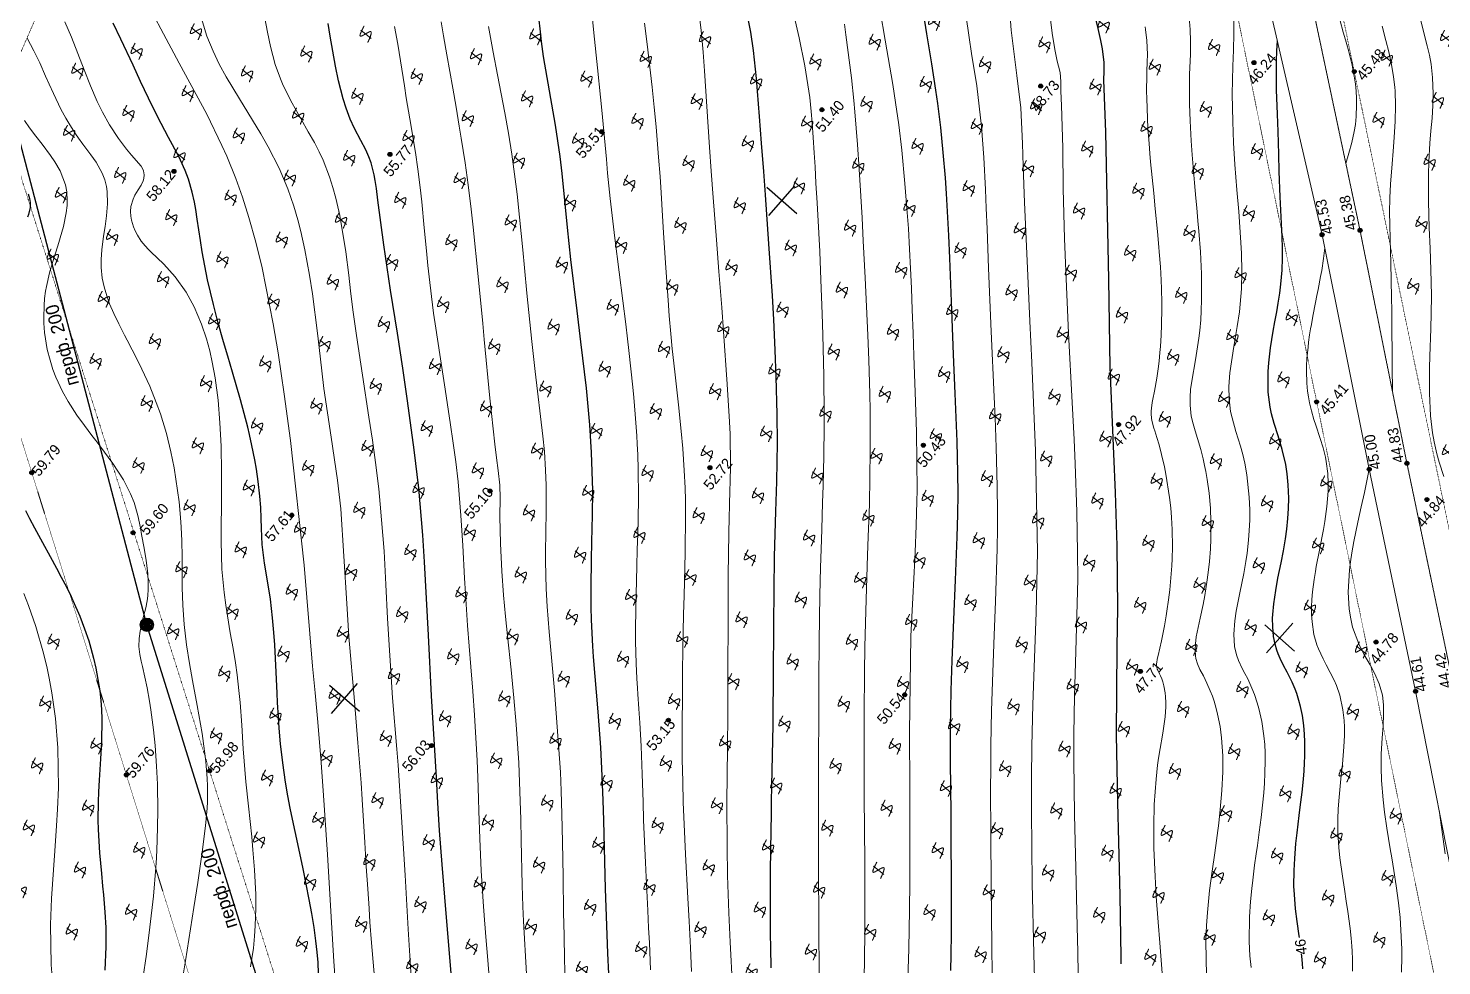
# Model space of a CAD drawing. Header units: millimetres. Extents: x -2893842 to -949497, y -1203244 to 262218.
# Drawn here: x -2253467 to -2146808, y -400542 to -329815 of the extents above; entities that cross this region are included whole.
import ezdxf

# ---------------------------------------------------------------- set-up
doc = ezdxf.new("R2010")
doc.units = ezdxf.units.MM
doc.linetypes.add('g5_05x2', pattern=[3.5, 2.5, -1])
doc.linetypes.add('g5_366', pattern=[0.85, 0.1, -0.75])
doc.layers.get('0').update_dxf_attribs({"lineweight": 5})
for name, color, linetype in [('!!!_ Размеры', 7, 'Continuous'), ('02_сетка', 253, 'Continuous'), ('10_Границы покрытий и угодий', 253, 'Continuous'), ('13_Растительность', 253, 'Continuous'), ('19_Горизонтали', 253, 'Continuous'), ('30_Канализация', 253, 'Continuous'), ('44_Крышки колодцев', 253, 'Continuous'), ('61_Отметки высоты поверхности', 253, 'Continuous')]:
    doc.layers.add(name, color=color, linetype=linetype)
doc.styles.add('LIKE17', font='d431.shx')
doc.styles.add('LIKE32', font='peteri.shx')
doc.styles.add('LIKE36', font='pragmai.shx')
doc.styles.add('Line_GUGK', font='')
doc.styles.get('Line_GUGK').set_extended_font_data('Bm431', italic=True)
doc.linetypes.add('g5_122_d', pattern='A,1,-1,1.5,-0.4,["Др",Line_GUGK,S=1,R=0,X=0,Y=-0.5],-2.4,1.5,-1,4,-1,4,-1,3', length=21.8)

# ---------------------------------------------------------------- blocks, each defined once
blk = doc.blocks.new('BL_333')
at = {"color": 0}
for p, q in [((0, -3), (0, 3)), ((-3, 0), (3, 0))]:
    blk.add_line(p, q, dxfattribs=at)
blk = doc.blocks.new('g5_330')
blk.add_hatch(color=0).paths.add_polyline_path([(-0.15, 0, 1), (0.15, 0, 1)])
at = {"color": 0}
blk.add_circle((0, 0), 0.15, dxfattribs=at)
blk = doc.blocks.new('g5_117')
h = blk.add_hatch(color=255)
h.paths.add_polyline_path([(-0.3, 0.35), (0.35, -0.3, 0.177899), (0.46, 0, 0.639215)])
h.paths.add_polyline_path([(-0.35, 0.3, 0.177899), (-0.46, 0, 0.639215), (0.3, -0.35)])
at = {"color": 0}
blk.add_lwpolyline([(0.35, -0.35), (-0.35, 0.35)], dxfattribs=at)
blk.add_circle((0, 0), 0.5, dxfattribs=at)
blk = doc.blocks.new('g5_411')
at = {"color": 0, "linetype": 'Continuous', "lineweight": 15}
for points in [[(0.38, 1), (0.37, 1), (0.36, 1), (0.35, 0.99), (0.34, 0.99), (0.33, 0.99), (0.32, 0.99), (0.31, 0.99), (0.3, 0.98), (0.29, 0.98), (0.28, 0.98), (0.27, 0.98), (0.26, 0.97), (0.25, 0.97), (0.24, 0.97), (0.23, 0.97), (0.22, 0.97), (0.21, 0.96), (0.2, 0.96), (0.19, 0.96), (0.18, 0.96), (0.17, 0.95), (0.16, 0.95), (0.15, 0.95), (0.14, 0.95), (0.13, 0.95), (0.12, 0.94), (0.11, 0.94), (0.1, 0.94), (0.09, 0.94), (0.08, 0.93), (0.07, 0.93), (0.06, 0.93), (0.05, 0.93), (0.04, 0.93), (0.03, 0.92), (0.02, 0.92), (0.01, 0.92), (0, 0.92), (-0.01, 0.91), (-0.01, 0.91), (-0.02, 0.91), (-0.03, 0.91), (-0.04, 0.9), (-0.05, 0.9), (-0.06, 0.9), (-0.07, 0.9), (-0.08, 0.89), (-0.09, 0.89), (-0.1, 0.89), (-0.11, 0.88), (-0.12, 0.88), (-0.13, 0.88), (-0.14, 0.88), (-0.15, 0.87), (-0.16, 0.87), (-0.17, 0.87), (-0.18, 0.86), (-0.19, 0.86), (-0.2, 0.86), (-0.21, 0.86), (-0.22, 0.85), (-0.23, 0.85), (-0.24, 0.85), (-0.24, 0.84), (-0.25, 0.84), (-0.26, 0.83), (-0.27, 0.83), (-0.28, 0.83), (-0.29, 0.82), (-0.3, 0.82), (-0.31, 0.81), (-0.32, 0.81), (-0.33, 0.8), (-0.34, 0.8), (-0.34, 0.79), (-0.35, 0.79), (-0.36, 0.78), (-0.37, 0.78), (-0.37, 0.77), (-0.38, 0.76), (-0.38, 0.75), (-0.38, 0.74), (-0.38, 0.73), (-0.38, 0.72), (-0.38, 0.71), (-0.37, 0.71), (-0.36, 0.7), (-0.35, 0.69), (-0.35, 0.69), (-0.34, 0.68), (-0.33, 0.68), (-0.32, 0.67), (-0.31, 0.67), (-0.3, 0.66), (-0.29, 0.66), (-0.28, 0.65), (-0.28, 0.65), (-0.27, 0.64), (-0.26, 0.64), (-0.25, 0.63), (-0.24, 0.63), (-0.23, 0.63), (-0.22, 0.62), (-0.21, 0.62), (-0.2, 0.62), (-0.19, 0.61), (-0.18, 0.61), (-0.17, 0.6), (-0.17, 0.6), (-0.16, 0.6), (-0.15, 0.59), (-0.14, 0.59), (-0.13, 0.59), (-0.12, 0.58), (-0.11, 0.58), (-0.1, 0.58), (-0.09, 0.57), (-0.08, 0.57), (-0.07, 0.57), (-0.06, 0.56), (-0.05, 0.56), (-0.04, 0.56), (-0.03, 0.55), (-0.02, 0.55), (-0.01, 0.55), (-0.01, 0.54), (0, 0.54), (0.01, 0.54), (0.02, 0.53), (0.03, 0.53), (0.04, 0.53), (0.05, 0.52), (0.06, 0.52), (0.07, 0.52), (0.08, 0.51), (0.09, 0.51), (0.1, 0.51), (0.11, 0.5), (0.12, 0.5), (0.13, 0.5), (0.14, 0.49), (0.14, 0.49), (0.15, 0.48), (0.16, 0.48), (0.17, 0.48), (0.18, 0.47), (0.19, 0.47), (0.2, 0.47), (0.21, 0.46), (0.22, 0.46), (0.23, 0.45), (0.24, 0.45), (0.25, 0.45), (0.26, 0.44), (0.26, 0.44), (0.27, 0.43), (0.28, 0.43), (0.29, 0.42), (0.3, 0.42), (0.31, 0.42), (0.32, 0.41), (0.33, 0.4), (0.33, 0.4), (0.34, 0.39), (0.35, 0.39), (0.36, 0.38), (0.37, 0.38), (0.37, 0.37), (0.38, 0.36), (0.39, 0.35), (0.39, 0.34), (0.39, 0.33), (0.39, 0.32), (0.39, 0.31), (0.39, 0.3), (0.38, 0.3), (0.38, 0.29), (0.37, 0.28), (0.36, 0.27), (0.36, 0.27), (0.35, 0.26), (0.34, 0.25), (0.33, 0.25), (0.32, 0.24), (0.31, 0.24), (0.31, 0.23), (0.3, 0.23), (0.29, 0.22), (0.28, 0.22), (0.27, 0.21), (0.26, 0.21), (0.25, 0.2), (0.24, 0.2), (0.23, 0.2), (0.23, 0.19), (0.22, 0.19), (0.21, 0.18), (0.2, 0.18), (0.19, 0.18), (0.18, 0.17), (0.17, 0.17), (0.16, 0.17), (0.15, 0.16), (0.14, 0.16), (0.13, 0.15), (0.12, 0.15), (0.11, 0.15), (0.1, 0.14), (0.1, 0.14), (0.09, 0.14), (0.08, 0.13), (0.07, 0.13), (0.06, 0.13), (0.05, 0.13), (0.04, 0.12), (0.03, 0.12), (0.02, 0.12), (0.01, 0.11), (0, 0.11), (-0.01, 0.11), (-0.02, 0.1), (-0.03, 0.1), (-0.04, 0.1), (-0.05, 0.09), (-0.06, 0.09), (-0.07, 0.09), (-0.08, 0.09), (-0.09, 0.08), (-0.1, 0.08), (-0.1, 0.08), (-0.11, 0.07), (-0.12, 0.07), (-0.13, 0.07), (-0.14, 0.07), (-0.15, 0.06), (-0.16, 0.06), (-0.17, 0.06), (-0.18, 0.05), (-0.19, 0.05), (-0.2, 0.05), (-0.21, 0.05), (-0.22, 0.04), (-0.23, 0.04), (-0.24, 0.04), (-0.25, 0.04), (-0.26, 0.03), (-0.27, 0.03), (-0.28, 0.03), (-0.29, 0.02), (-0.3, 0.02), (-0.31, 0.02), (-0.32, 0.02), (-0.33, 0.01), (-0.34, 0.01), (-0.35, 0.01), (-0.35, 0.01), (-0.36, 0), (-0.37, 0), (-0.38, 0)], [(0, 1), (0, 0)]]:
    blk.add_lwpolyline(points, dxfattribs=at)
blk = doc.blocks.new('Топо_07.04.17')
at = {"layer": '02_сетка', "color": 7, "linetype": 'Continuous'}
for p, q in [((-293881, -199214), (-291660, -197198)), ((-291762, -199317), (-293778, -197095))]:
    blk.add_line(p, q, dxfattribs=at)
at = {"layer": '02_сетка', "color": 3, "linetype": 'Continuous'}
for p, q in [((-330905, -232818), (-328683, -230802)), ((-328786, -232921), (-330802, -230699)), ((-260277, -236238), (-258055, -234222)), ((-258158, -236340), (-260174, -234119))]:
    blk.add_line(p, q, dxfattribs=at)
at = {"layer": '10_Границы покрытий и угодий', "linetype": 'g5_366', "lineweight": 20}
blk.add_lwpolyline([(-174336, -145933), (-156083, -149688), (-154733, -291240), (-240042, -288547), (-252506, -152400), (-201799, -145066)], close=True, dxfattribs=at)
at = {"layer": '10_Границы покрытий и угодий', "linetype": 'Continuous', "lineweight": 20}
blk.add_lwpolyline([(-261041, -148167), (-260676, -148415), (-260255, -148724), (-259962, -148973), (-259642, -149312), (-259444, -149578), (-259164, -150060), (-258941, -150567), (-258791, -150987), (-258661, -151409), (-258443, -152210), (-255963, -170274), (-254610, -187271), (-252556, -205356), (-251016, -223339), (-249430, -240376), (-247979, -257793)], dxfattribs=at)
at = {"layer": '10_Границы покрытий и угодий', "linetype": 'g5_05x2', "lineweight": 20}
blk.add_lwpolyline([(-251763, -147237), (-252252, -147566), (-252618, -147837), (-252854, -148035), (-253121, -148299), (-253382, -148631), (-253543, -148918), (-253706, -149394), (-253776, -149742), (-253827, -150185), (-253862, -150882), (-253759, -152123), (-252609, -170178), (-251437, -186988), (-249670, -205351), (-248135, -223214), (-246513, -240591)], dxfattribs=at)
at = {"layer": '10_Границы покрытий и угодий', "color": 7, "linetype": 'g5_366', "lineweight": 20}
for points in [[(-330321, -287849), (-350719, -184339), (-335483, -157948), (-260135, -153513), (-248052, -288537)], [(-442714, -281028), (-434348, -193142), (-392952, -184627), (-355956, -188157), (-336633, -288430)]]:
    blk.add_lwpolyline(points, close=True, dxfattribs=at)
at = {"layer": '19_Горизонтали', "linetype": 'Continuous', "lineweight": 20}
for points in [[(-250163, -200226), (-249850, -199478), (-249537, -198707), (-249257, -197887), (-249119, -197379), (-248987, -196772), (-248856, -195914), (-248807, -195408), (-248778, -194881), (-248772, -194338), (-248820, -193317), (-248875, -192775), (-249030, -191659), (-249143, -190958), (-249243, -190344), (-249372, -189477)], [(-246283, -190224), (-246120, -191339), (-245997, -192211), (-245901, -193049), (-245842, -194105), (-245850, -194930), (-245861, -195186), (-245955, -196320), (-246110, -197469), (-246318, -198675), (-246515, -199695), (-246704, -200642), (-246988, -202139), (-247158, -203176), (-247300, -204256), (-247393, -205139), (-247496, -206290), (-247637, -208054), (-247877, -210686), (-247971, -211623), (-248151, -213340), (-248280, -214553), (-248420, -215869), (-248609, -217692)], [(-245485, -224522), (-245709, -223412), (-245814, -222748), (-245912, -221830), (-245950, -221152), (-245961, -220720), (-245954, -219867), (-245847, -218151), (-245762, -217339), (-245626, -216258), (-245502, -215380), (-245198, -213343), (-245033, -212162), (-244881, -210899), (-244775, -209821), (-244634, -208076), (-244578, -207312), (-244466, -205755), (-244302, -203780), (-244072, -201742), (-243935, -200806), (-243688, -199421), (-243502, -198486), (-243319, -197555), (-243152, -196611), (-243027, -195728), (-242926, -194504), (-242927, -193510), (-242979, -192820), (-243069, -192078), (-243255, -190776), (-243387, -189613)], [(-267503, -259794), (-267416, -258722), (-267259, -257244), (-267095, -256162), (-266916, -255199), (-266559, -253571), (-266204, -252122), (-265861, -250784), (-265307, -248582), (-265075, -247580), (-264785, -246170), (-264558, -244767), (-264428, -243573), (-264367, -242229), (-264384, -241357), (-264462, -240413), (-264522, -239969), (-264621, -239405), (-264705, -239017), (-264810, -238602), (-264996, -237985), (-265206, -237408), (-265403, -236910), (-265542, -236476), (-265610, -236058), (-265621, -235841), (-265600, -235394), (-265529, -234949), (-265403, -234439), (-265181, -233742), (-264947, -233071), (-264612, -232062), (-264412, -231408), (-264273, -230924), (-264092, -230244), (-263913, -229507), (-263780, -228901), (-263600, -227959), (-263485, -227233), (-263397, -226574), (-263329, -225935), (-263254, -224912), (-263223, -223765), (-263244, -222733), (-263280, -222113), (-263318, -221654), (-263372, -221144), (-263470, -220414), (-263616, -219575), (-263734, -218984), (-263836, -218425), (-263906, -217842), (-263906, -217842), (-263903, -217020), (-263831, -216403), (-263723, -215837), (-263576, -215237), (-263111, -213669), (-262669, -212068), (-262538, -211492), (-262379, -210701), (-262264, -210037), (-262139, -209185), (-262032, -208301), (-261934, -207259), (-261826, -205607), (-261764, -204043), (-261743, -203264), (-261722, -202267), (-261708, -201530), (-261686, -200381), (-261625, -198256), (-261577, -197195), (-261484, -195697), (-261379, -194446), (-261262, -193329), (-261122, -192228), (-260892, -190694), (-260763, -189727), (-260686, -188845), (-260667, -187951)], [(-264062, -188267), (-264052, -188477), (-264044, -189303), (-264120, -190352), (-264194, -190912), (-264299, -191626), (-264342, -191919), (-264489, -193100), (-264545, -193651), (-264703, -195887), (-264751, -197054), (-264774, -197806), (-264788, -198429), (-264823, -200808), (-264836, -201998), (-264862, -203723), (-264893, -204911), (-264904, -205252), (-264952, -206391), (-265009, -207386), (-265056, -208037), (-265152, -209108), (-265197, -209534), (-265352, -210756), (-265470, -211519), (-265619, -212353), (-265707, -212796), (-265852, -213458), (-265985, -214012), (-266165, -214693), (-266449, -215648), (-266640, -216245), (-266710, -216480), (-266769, -216701), (-266815, -216894), (-266863, -217154), (-266886, -217323), (-266904, -217659), (-266898, -217842), (-266806, -218440), (-266766, -218633), (-266663, -219155), (-266562, -219728), (-266453, -220463), (-266342, -221414), (-266293, -221980), (-266218, -223767), (-266223, -224554), (-266247, -225277), (-266302, -226180), (-266432, -227478), (-266555, -228374), (-266639, -228897), (-266862, -230085), (-266994, -230692), (-267166, -231415), (-267383, -232246), (-267484, -232609), (-267695, -233324), (-267777, -233589), (-268049, -234426), (-268429, -235504), (-268495, -235685), (-268535, -235802), (-268587, -235984), (-268615, -236122), (-268626, -236205), (-268629, -236265), (-268627, -236374), (-268606, -236511), (-268577, -236605), (-268468, -236887), (-268411, -237052), (-268347, -237276), (-268290, -237531), (-268244, -237819), (-268208, -238363), (-268212, -238664), (-268244, -239101), (-268284, -239417), (-268425, -240167), (-268687, -241184), (-268782, -241513), (-269067, -242489), (-269261, -243197), (-269396, -243731), (-269631, -244760), (-269980, -246640), (-270204, -248230), (-270313, -249199), (-270382, -249913), (-270538, -252057), (-270615, -253562), (-270688, -255492), (-270741, -257068), (-270845, -259685)]]:
    blk.add_lwpolyline(points, dxfattribs=at)
at = {"layer": '19_Горизонтали', "color": 252, "linetype": 'Continuous', "lineweight": 20}
for points in [[(-274030, -184941), (-274137, -187374), (-274082, -190813), (-274072, -193277), (-274250, -195978), (-274381, -197684), (-274583, -200415), (-274892, -204815), (-275200, -209344), (-275413, -212465), (-275887, -219118), (-276585, -226717), (-277197, -231250), (-277611, -233958), (-278234, -238126), (-278658, -241233), (-278962, -243655), (-279250, -246108), (-279811, -251495), (-280277, -256819), (-280277, -256819), (-280688, -261422)], [(-277136, -258720), (-276971, -257042), (-276798, -255158), (-276409, -250723), (-276047, -246744), (-275630, -242671), (-275402, -240683), (-275042, -237852), (-274561, -234518), (-273807, -229102), (-273584, -227105), (-273294, -224043), (-273013, -220434), (-272887, -218600), (-272709, -215798), (-272392, -210589), (-272084, -205910), (-271900, -203449), (-271572, -199704), (-271261, -196643), (-270981, -193454), (-270913, -192363), (-270834, -191658), (-270817, -190957), (-270872, -190492), (-270928, -190095), (-271012, -189328), (-271080, -188124), (-271081, -186935)], [(-296744, -258362), (-296413, -255232), (-296311, -254247), (-296095, -252202), (-295742, -248971), (-295502, -246823), (-295162, -243843), (-294907, -241633), (-294670, -239599), (-294471, -237894), (-294065, -234431), (-293724, -231582), (-293276, -228103), (-292986, -226034), (-292787, -224658), (-292572, -223193), (-292280, -221191), (-292099, -219925), (-291796, -217689), (-291528, -215521), (-291430, -214676), (-291116, -211707), (-290832, -208626), (-290700, -207024), (-290509, -204487), (-290364, -202352), (-290275, -200948), (-290141, -198667), (-290060, -197185), (-289995, -195964), (-289940, -194889), (-289883, -193738), (-289831, -192620), (-289803, -191768), (-289795, -190704), (-289898, -188300), (-290094, -186160), (-290362, -183806)], [(-286579, -185505), (-286550, -186332), (-286502, -189599), (-286516, -191309), (-286532, -192164), (-286610, -194640), (-286694, -196495), (-286805, -198542), (-286902, -200168), (-287010, -201915), (-287184, -204713), (-287394, -207935), (-287469, -209019), (-287608, -210899), (-287820, -213433), (-287937, -214686), (-288262, -217711), (-288788, -221711), (-289144, -224141), (-289352, -225526), (-289972, -229682), (-290348, -232392), (-290584, -234252), (-290958, -237400), (-291338, -240715), (-291655, -243574), (-292181, -248502), (-292446, -250974), (-292779, -253896), (-293219, -257352)], [(-290051, -258425), (-289611, -255381), (-289224, -252455), (-288968, -250388), (-288760, -248629), (-288463, -246023), (-288164, -243310), (-287715, -239171), (-286795, -231957), (-286410, -229573), (-286016, -227190), (-285774, -225704), (-285462, -223698), (-285202, -221888), (-285096, -221094), (-284641, -216671), (-284407, -213686), (-284186, -210956), (-284051, -209262), (-283914, -207494), (-283796, -205881), (-283695, -204384), (-283605, -202921), (-283522, -201381), (-283454, -199851), (-283392, -197964), (-283354, -195442), (-283364, -193515), (-283406, -191810), (-283461, -190436), (-283651, -187054), (-283783, -184816)], [(-283571, -258032), (-283348, -255820), (-282901, -251373), (-282489, -247413), (-282128, -244151), (-281932, -242489), (-281723, -240794), (-281386, -238234), (-280968, -235337), (-280543, -232595), (-280149, -230073), (-279579, -226151), (-279380, -224590), (-279243, -223389), (-279050, -221472), (-278801, -218548), (-278629, -216269), (-278518, -214718), (-278181, -209796), (-277848, -205020), (-277623, -202062), (-277503, -200509), (-277402, -199113), (-277257, -196700), (-277172, -194359), (-277183, -191263), (-277287, -188783), (-277340, -187568), (-277386, -185822)], [(-306100, -255238), (-305980, -253452), (-305856, -251430), (-305753, -249685), (-305554, -246390), (-305401, -244125), (-305276, -242475), (-305143, -240915), (-304982, -239247), (-304828, -237831), (-304688, -236621), (-304440, -234505), (-304210, -232585), (-304022, -231082), (-303839, -229698), (-303653, -228360), (-303461, -227013), (-303005, -223779), (-302658, -220951), (-302546, -219848), (-302465, -218917), (-302376, -217620), (-302376, -217620), (-302304, -215950), (-302274, -214625), (-302259, -212644), (-302257, -210141), (-302245, -208386), (-302225, -207255), (-302188, -205887), (-302146, -204705), (-302038, -202258), (-301904, -199619), (-301838, -198344), (-301750, -196590), (-301694, -195362), (-301636, -193897), (-301570, -191594), (-301548, -190115), (-301539, -188602), (-301546, -185328), (-301552, -183742)], [(-297388, -183078), (-297380, -184763), (-297412, -186397), (-297463, -187814), (-297591, -190521), (-297738, -193591), (-297814, -195401), (-297890, -197393), (-298004, -200583), (-298087, -202974), (-298184, -205714), (-298253, -207526), (-298426, -211488), (-298577, -214338), (-298638, -215276), (-298864, -217647), (-299026, -218817), (-299131, -219525), (-299564, -222619), (-299785, -224328), (-299962, -225755), (-300407, -229529), (-300769, -232677), (-301184, -236203), (-301184, -236203), (-301501, -238778), (-301998, -242825), (-302374, -246179), (-302583, -248345), (-302802, -251158), (-302940, -253350), (-303149, -256731)], [(-315687, -255407), (-315517, -253297), (-315345, -251406), (-315186, -249747), (-314916, -247026), (-314660, -244400), (-314473, -242334), (-314329, -240575), (-314229, -239177), (-313979, -233000), (-313927, -230222), (-313885, -228555), (-313809, -226647), (-313730, -225299), (-313549, -223230), (-313463, -222473), (-313290, -221124), (-313069, -219438), (-312858, -217522), (-312774, -216407), (-312709, -214985), (-312683, -213840), (-312709, -208910), (-312718, -206650), (-312706, -205165), (-312671, -202979), (-312633, -201066), (-312607, -199702), (-312573, -197210), (-312569, -195457), (-312625, -192414), (-312695, -190827), (-312791, -189273), (-313012, -186346), (-313143, -184632), (-313276, -182646)], [(-305423, -182997), (-305433, -184041), (-305461, -186675), (-305480, -188912), (-305486, -189901), (-305572, -193617), (-305598, -194677), (-305621, -196591), (-305622, -197868), (-305610, -199611), (-305575, -202193), (-305541, -204365), (-305517, -206140), (-305508, -207246), (-305504, -208149), (-305522, -210933), (-305538, -211717), (-305575, -212965), (-305649, -214615), (-305683, -215201), (-305740, -216045), (-305827, -217125), (-306046, -219228), (-306262, -220934), (-306405, -221976), (-306572, -223138), (-306750, -224364), (-306908, -225454), (-307191, -227497), (-307402, -229208), (-307489, -230013), (-307639, -231671), (-307713, -232807), (-307748, -233526), (-307766, -233991), (-307805, -235090), (-307847, -236146), (-307847, -236146), (-307948, -237906), (-308110, -240013), (-308287, -242091), (-308400, -243462), (-308631, -246674), (-308702, -247756), (-308861, -250288), (-308942, -251597), (-309014, -252725), (-309152, -254763)], [(-321296, -253598), (-321257, -252349), (-321221, -251191), (-321167, -249592), (-321116, -248230), (-321080, -247401), (-321005, -245898), (-320847, -243464), (-320686, -241407), (-320606, -240433), (-320478, -238861), (-320382, -237592), (-320182, -234164), (-320109, -232341), (-320047, -230513), (-319941, -227393), (-319831, -224965), (-319765, -223809), (-319618, -221351), (-319503, -219082), (-319439, -216545), (-319441, -215019), (-319470, -213424), (-319507, -212196), (-319616, -209475), (-319730, -206834), (-319804, -204822), (-319835, -203687), (-319857, -202412), (-319861, -200926), (-319854, -200069), (-319839, -198958), (-319808, -197205), (-319781, -195236), (-319776, -194144), (-319788, -192757), (-319824, -191474), (-319960, -188915), (-320050, -187305), (-320091, -186380), (-320166, -184489), (-320231, -183213), (-320330, -181852)], [(-316793, -181911), (-316737, -182967), (-316650, -184432), (-316490, -186965), (-316399, -188421), (-316318, -189873), (-316273, -190790), (-316201, -192684), (-316163, -194356), (-316143, -196201), (-316142, -197568), (-316178, -201315), (-316244, -204884), (-316268, -206093), (-316339, -210535), (-316349, -214013), (-316340, -215074), (-316326, -216015), (-316330, -217146), (-316423, -218115), (-316595, -219477), (-316786, -221505), (-316914, -223591), (-316983, -225417), (-317019, -227028), (-317039, -228498), (-317062, -231081), (-317090, -233208), (-317139, -235207), (-317279, -238121), (-317490, -241012), (-317604, -242352), (-317747, -243952), (-318049, -247307), (-318186, -248931), (-318270, -250023), (-318498, -254003)], [(-332893, -252817), (-332827, -251423), (-332655, -248074), (-332403, -243369), (-332171, -238514), (-332080, -236088), (-331996, -233088), (-331953, -231147), (-331911, -229117), (-331674, -221465), (-331639, -212008), (-331730, -208491), (-331836, -205325), (-331946, -203124), (-332304, -198812), (-332554, -196851), (-332866, -194938), (-333182, -193358), (-333527, -191903), (-334017, -190161), (-334289, -189300), (-335159, -186839), (-336777, -182773), (-337878, -180053), (-338534, -178356)], [(-329982, -255020), (-329845, -250347), (-329786, -248797), (-329741, -247751), (-329672, -246280), (-329588, -244597), (-329494, -242769), (-329331, -239521), (-329274, -238278), (-329161, -235257), (-329076, -232105), (-328936, -227205), (-328823, -224709), (-328460, -217554), (-328470, -215392), (-328579, -212114), (-328697, -208385), (-328716, -205944), (-328721, -204179), (-328762, -201195), (-328816, -199775), (-328947, -197847), (-329100, -196423), (-329226, -195524), (-329411, -194459), (-329710, -193108), (-330178, -191486), (-330814, -189797), (-331266, -188757), (-332580, -185970), (-333381, -184194), (-333789, -183181), (-334145, -182173), (-334485, -180986), (-334822, -179109)], [(-329993, -180141), (-329910, -181214), (-329808, -182299), (-329605, -183682), (-329335, -184818), (-329177, -185333), (-328659, -186740), (-328127, -187998), (-327687, -189013), (-327326, -189884), (-327048, -190612), (-326827, -191268), (-326476, -192577), (-326312, -193394), (-326179, -194241), (-326035, -195553), (-325901, -198331), (-325881, -200109), (-325875, -201302), (-325856, -202752), (-325807, -204693), (-325694, -207732), (-325566, -210918), (-325506, -212689), (-325465, -214393), (-325448, -216393), (-325457, -217535), (-325576, -221093), (-325717, -223620), (-325877, -226173), (-326042, -228978), (-326178, -232164), (-326295, -236064), (-326339, -237268), (-326499, -240794), (-326755, -245566), (-326979, -249642), (-327287, -255673)], [(-354107, -251108), (-354051, -249273), (-354051, -249273), (-353763, -246248), (-353463, -244300), (-353076, -242169), (-352809, -240772), (-352809, -240772), (-352459, -238915), (-352242, -237675), (-352242, -237675), (-351999, -236083), (-351999, -236083), (-351697, -233082), (-351632, -230859), (-351685, -228898), (-351763, -227778), (-351838, -226995), (-351980, -225845), (-352326, -223799), (-352695, -222158), (-352945, -221219)], [(-348883, -185755), (-348559, -186342), (-348154, -187023), (-347755, -187674), (-347208, -188610), (-346945, -189112), (-346630, -189830), (-346340, -190941), (-346305, -191473), (-346345, -192115), (-346403, -192484), (-346528, -193029), (-346858, -194039), (-347185, -194850), (-347336, -195200), (-347647, -195902), (-347839, -196338), (-348281, -197389), (-348638, -198393), (-348738, -198731), (-348876, -199273), (-348980, -199785), (-349108, -200696), (-349144, -201125), (-349168, -201816), (-349107, -203118), (-348994, -203949), (-348853, -204659), (-348702, -205255), (-348329, -206392), (-347996, -207192), (-347442, -208305), (-346973, -209140), (-346494, -209951), (-346246, -210363), (-345983, -210800), (-345163, -212224), (-344512, -213547), (-344280, -214118), (-344098, -214639), (-343907, -215331), (-343735, -216322), (-343646, -217277), (-343607, -217780), (-343526, -218842), (-343477, -219769), (-343474, -220754), (-343513, -221388), (-343582, -221952), (-343676, -222445), (-343766, -222804), (-343766, -222804), (-343926, -223311), (-344193, -224030), (-344342, -224425), (-344546, -225021), (-344689, -225563), (-344775, -226150), (-344775, -226150), (-344777, -226767), (-344725, -227291), (-344670, -227703), (-344502, -229342), (-344441, -230354), (-344415, -231001), (-344389, -232537), (-344401, -233730), (-344459, -235292), (-344546, -236629), (-344739, -238657), (-345037, -240885), (-345245, -242153), (-345376, -242879), (-345805, -245001), (-346330, -247297), (-346823, -249292), (-347292, -251113)], [(-344197, -251018), (-343947, -250112), (-343513, -248552), (-342858, -246193), (-342357, -244359), (-342083, -243335), (-341765, -242115), (-341289, -240170), (-341028, -238867), (-340949, -238379), (-340884, -237904), (-340839, -237504), (-340811, -237181), (-340778, -236641), (-340736, -235359), (-340733, -234561), (-340768, -233234), (-340897, -231070), (-341036, -229164), (-341118, -227876), (-341179, -226442), (-341187, -224906), (-341119, -223435), (-341009, -222113), (-340913, -221164), (-340772, -219813), (-340657, -218613), (-340580, -217584), (-340542, -216848), (-340514, -215656), (-340596, -213070), (-340708, -211832), (-340895, -210435), (-341180, -208899), (-341385, -208013), (-341736, -206740), (-342181, -205386), (-342455, -204634), (-343045, -203096), (-343198, -202702), (-343534, -201814), (-343823, -200980), (-344050, -200214), (-344195, -199610), (-344319, -198897), (-344379, -198242), (-344374, -197439), (-344305, -196820), (-344176, -196122), (-343924, -195103), (-343733, -194399), (-343532, -193612), (-343353, -192724), (-343270, -191781), (-343281, -191402), (-343346, -190900), (-343489, -190359), (-343856, -189489), (-344179, -188887), (-344688, -188021), (-344966, -187545), (-345162, -187191), (-345518, -186480), (-345760, -185931), (-346044, -185215), (-346472, -183983), (-346706, -183252), (-346907, -182610), (-347239, -181575), (-347574, -180618), (-347978, -179616)], [(-339112, -251120), (-338751, -249751), (-338556, -248854), (-338417, -248095), (-338228, -246782), (-338119, -245744), (-337994, -243879), (-337944, -242381), (-337927, -241401), (-337910, -239069), (-337891, -237224), (-337810, -234719), (-337724, -232940), (-337656, -231212), (-337638, -230318), (-337641, -229120), (-337669, -228210), (-337724, -227102), (-337796, -225910), (-337906, -223794), (-337926, -222849), (-337882, -221083), (-337701, -218992), (-337538, -217581), (-337415, -216567), (-337181, -214600), (-337091, -213785), (-336905, -211845), (-336786, -210097), (-336733, -208366), (-336762, -206683), (-336844, -205476), (-336943, -204589), (-337085, -203674), (-337332, -202527), (-337741, -201170), (-338219, -200006), (-338901, -198756), (-339656, -197700), (-340094, -197181), (-340498, -196704), (-340666, -196492), (-340898, -196174), (-341143, -195785), (-341372, -195324), (-341507, -194971), (-341601, -194650), (-341691, -194128), (-341707, -193826), (-341689, -193491), (-341620, -193119), (-341405, -192582), (-341227, -192300), (-341227, -192300), (-340931, -191912), (-340684, -191591), (-340492, -191292), (-340409, -191110), (-340352, -190860), (-340352, -190860), (-340380, -190553), (-340440, -190368), (-340525, -190183), (-341136, -189259), (-341470, -188762), (-341981, -187904), (-342527, -186813), (-342948, -185805), (-343254, -184949), (-343633, -183718), (-343973, -182462), (-344303, -181177), (-344644, -179904), (-345011, -178692)], [(-264103, -259693), (-264100, -258808), (-264035, -257707), (-263800, -255872), (-263591, -254738), (-263382, -253759), (-263243, -253154), (-262970, -252040), (-262760, -251214), (-262599, -250591), (-262346, -249600), (-262081, -248532), (-261671, -246698), (-261534, -245979), (-261413, -245245), (-261290, -244315), (-261232, -243711), (-261192, -243087), (-261175, -242419), (-261207, -241348), (-261317, -240330), (-261389, -239899), (-261532, -239241), (-261666, -238747), (-261905, -238029), (-262080, -237580), (-262234, -237189), (-262446, -236563), (-262544, -236133), (-262611, -235479), (-262567, -234561), (-262381, -233559), (-262186, -232840), (-261754, -231508), (-261289, -230080), (-261036, -229200), (-260880, -228592), (-260663, -227633), (-260529, -226922), (-260407, -226141), (-260315, -225361), (-260243, -224414), (-260234, -222710), (-260293, -221820), (-260369, -221147), (-260466, -220516), (-260686, -219369), (-260864, -218321), (-260913, -217842), (-260923, -216860), (-260833, -215954), (-260644, -214929), (-260127, -212997), (-259688, -211514), (-259397, -210424), (-259059, -208737), (-258879, -207421), (-258753, -206046), (-258608, -202916), (-258561, -201268), (-258487, -199340), (-258400, -197712), (-258285, -196100), (-258091, -194064), (-257819, -191958), (-257635, -190766), (-257455, -189528), (-257350, -188560)]]:
    blk.add_lwpolyline(points, dxfattribs=at)
at = {"layer": '19_Горизонтали', "color": 42, "linetype": 'Continuous', "lineweight": 30}
for points in [[(-273823, -258315), (-273762, -257776), (-273318, -253205), (-272953, -249137), (-272693, -246182), (-272227, -241088), (-271421, -234522), (-271033, -231578), (-270557, -226948), (-270235, -222922), (-270030, -220005), (-269558, -213491), (-268917, -206905), (-267902, -195835), (-267604, -191899), (-267513, -191262), (-267437, -190594), (-267428, -189557), (-267477, -188905), (-267584, -187992), (-267717, -186940)], [(-280601, -184857), (-280508, -186936), (-280390, -189231), (-280305, -191220), (-280277, -192256), (-280259, -194063), (-280281, -195958), (-280339, -197891), (-280389, -199071), (-280570, -202235), (-280687, -203944), (-281032, -208503), (-281231, -211193), (-281432, -214144), (-281694, -217753), (-281905, -220114), (-282076, -221690), (-282266, -223222), (-282497, -224895), (-282989, -228136), (-283460, -231076), (-283938, -234122), (-284265, -236373), (-284623, -239160), (-284946, -241986), (-285092, -243352), (-285349, -245832), (-286041, -252261), (-286316, -254582), (-286516, -256183), (-286673, -257342)], [(-309450, -182382), (-309459, -183502), (-309454, -184219), (-309426, -185371), (-309120, -190620), (-309044, -193022), (-309039, -194301), (-309095, -198388), (-309113, -200820), (-309081, -204722), (-309053, -207069), (-309044, -210601), (-309101, -213380), (-309201, -215464), (-309443, -218334), (-309661, -220163), (-309930, -222165), (-310117, -223520), (-310117, -223520), (-310376, -225525), (-310545, -227058), (-310631, -228018), (-310631, -228018), (-310756, -229983), (-310792, -230796), (-310916, -234970), (-311026, -237659), (-311118, -239240), (-311289, -241632), (-311413, -243162), (-311860, -248305), (-312236, -253126), (-312334, -254688)], [(-300092, -255619), (-299954, -254109), (-299854, -253106), (-299479, -249719), (-299299, -248237), (-299139, -246965), (-298907, -245175), (-298786, -244259), (-298646, -243207), (-298480, -241965), (-297885, -237449), (-297733, -236237), (-297508, -234397), (-297306, -232687), (-297111, -231032), (-296979, -229914), (-296340, -224811), (-295865, -221471), (-295538, -219207), (-295165, -216321), (-294934, -214176), (-294682, -211361), (-294533, -209361), (-294386, -207051), (-294288, -205275), (-294101, -201336), (-293950, -197630), (-293882, -195860), (-293802, -193736), (-293726, -191710), (-293632, -188823), (-293625, -186700), (-293674, -185324), (-293863, -182996)], [(-324143, -253337), (-324093, -251784), (-324004, -248792), (-323890, -245083), (-323790, -242514), (-323689, -240428), (-323572, -238507), (-323234, -232341), (-322965, -227782), (-322630, -222236), (-322537, -220243), (-322442, -216676), (-322444, -213770), (-322528, -210027), (-322616, -207547), (-322726, -204883), (-322864, -201581), (-322985, -198135), (-323053, -194730), (-323065, -193848), (-323088, -193229), (-323118, -192800), (-323160, -192402), (-323242, -191891), (-323355, -191404), (-323531, -190853), (-323818, -190118), (-324201, -189156), (-324436, -188439), (-324656, -187579), (-324800, -186855), (-324994, -185464), (-325096, -184330), (-325230, -182048), (-325288, -181056)], [(-334071, -252201), (-334023, -251379), (-334001, -250595), (-333998, -249730), (-334022, -248713), (-334071, -247657), (-334142, -246578), (-334346, -244233), (-334572, -241943), (-334685, -240762), (-334789, -239571), (-334860, -238621), (-334921, -237590), (-334972, -236100), (-334972, -236100), (-334972, -234672), (-334939, -233474), (-334902, -232647), (-334841, -231544), (-334796, -230839), (-334692, -229262), (-334568, -227200), (-334527, -226255), (-334498, -225159), (-334500, -223746), (-334541, -222635), (-334644, -220976), (-334644, -220976), (-334664, -219559), (-334664, -219559), (-334573, -218369), (-334496, -217578), (-334440, -216777), (-334408, -215913), (-334409, -214810), (-334442, -213860), (-334485, -213162), (-334579, -212059), (-334671, -211216), (-334740, -210656), (-335048, -208546), (-335412, -206397), (-335628, -205165), (-335823, -204044), (-336078, -202502), (-336278, -201170), (-336513, -199250), (-336675, -197123), (-336708, -196253), (-336708, -196253), (-336754, -194634), (-336789, -193881), (-336827, -193330), (-336908, -192555), (-337073, -191559), (-337243, -190862), (-337616, -189756), (-338222, -188259), (-338866, -186592), (-339387, -185130), (-339835, -183810), (-340258, -182538), (-340948, -180479), (-341391, -179211)], [(-349223, -191287), (-349179, -191471), (-349153, -191656), (-349153, -191656), (-349146, -191951), (-349154, -192056), (-349195, -192315), (-349195, -192315), (-349368, -192831), (-349462, -193025)], [(-352123, -215014), (-351886, -215648), (-351596, -216387), (-351119, -217558), (-350660, -218664), (-350279, -219592), (-349997, -220299), (-349698, -221082), (-349426, -221843), (-349321, -222151), (-348937, -223395), (-348687, -224366), (-348483, -225321), (-348384, -225870), (-348266, -226655), (-348180, -227414), (-348083, -229163), (-348086, -229881), (-348112, -230558), (-348167, -231293), (-348388, -233024), (-348595, -234251), (-348883, -235839), (-349035, -236714), (-349153, -237470), (-349320, -238821), (-349381, -239538), (-349469, -241292), (-349505, -242861), (-349521, -243816), (-349534, -244472), (-349576, -245786), (-349643, -246935), (-349687, -247470), (-349789, -248402), (-350061, -250129)], [(-260223, -257851), (-260226, -257714), (-260255, -256628), (-260267, -255670), (-260241, -254573), (-260198, -253952), (-260058, -252772), (-259909, -251879), (-259686, -250767), (-259510, -249979), (-259207, -248704), (-259055, -248078), (-258795, -246974), (-258581, -246002), (-258462, -245403), (-258359, -244828), (-258272, -244268), (-258151, -243223), (-258112, -242660), (-258093, -241985), (-258114, -241243), (-258179, -240534), (-258248, -240067), (-258354, -239537), (-258438, -239201), (-258605, -238650), (-258716, -238339), (-258900, -237863), (-259117, -237310), (-259305, -236780), (-259415, -236407), (-259481, -236120), (-259559, -235644), (-259602, -235066), (-259587, -234326), (-259519, -233682), (-259477, -233408), (-259319, -232623), (-259056, -231625), (-258779, -230718), (-258414, -229595), (-258140, -228734), (-257879, -227844), (-257695, -227125), (-257523, -226338), (-257391, -225597), (-257290, -224835), (-257211, -223807), (-257200, -222989), (-257230, -222284), (-257364, -221131), (-257563, -220058), (-257750, -219092), (-257868, -218343), (-257921, -217841), (-257939, -216701), (-257766, -215158), (-257642, -214515), (-257374, -213398), (-257028, -212172), (-256825, -211492), (-256605, -210756), (-256418, -210109), (-256222, -209387), (-256056, -208714), (-255849, -207686), (-255717, -206774), (-255639, -206026), (-255573, -205169), (-255383, -202158), (-255230, -200242), (-255118, -198938), (-254977, -197256), (-254876, -195947), (-254737, -194119), (-254501, -191933), (-254385, -191178), (-254250, -190444)], [(-260233, -260233), (-260215, -259819), (-260204, -259277), (-260204, -259102)]]:
    blk.add_lwpolyline(points, dxfattribs=at)
at = {"layer": '19_Горизонтали', "color": 42, "linetype": 'Continuous', "lineweight": 20}
for points in [[(-252469, -206374), (-252643, -207152), (-252884, -208040), (-253014, -208477), (-253314, -209437), (-253451, -209864), (-253614, -210372), (-253931, -211373), (-254118, -211991), (-254213, -212318), (-254335, -212757), (-254476, -213301), (-254565, -213672), (-254740, -214512), (-254829, -215047), (-254880, -215423), (-254960, -216352), (-254973, -216960), (-254961, -217404), (-254929, -217841), (-254851, -218458), (-254734, -219131), (-254645, -219574), (-254428, -220614), (-254292, -221347), (-254194, -222070), (-254166, -222398), (-254151, -223302), (-254201, -224034), (-254279, -224641), (-254498, -225772), (-254785, -226881), (-254956, -227465), (-255105, -227950), (-255428, -228972), (-255809, -230190), (-255917, -230552), (-256081, -231141), (-256306, -232058), (-256418, -232621), (-256502, -233155), (-256565, -233733), (-256594, -234296), (-256558, -235251), (-256429, -236055), (-256351, -236372), (-256090, -237164), (-255912, -237622), (-255666, -238236), (-255440, -238843), (-255305, -239271), (-255134, -240027), (-255023, -241140), (-255030, -241956), (-255065, -242458), (-255134, -243086), (-255267, -243937), (-255524, -245222), (-255769, -246316), (-255947, -247118), (-256116, -247933), (-256230, -248552), (-256341, -249285), (-256446, -250294), (-256502, -251438), (-256512, -252223), (-256486, -253612), (-256447, -254611), (-256408, -255532), (-256378, -256315), (-256351, -257610), (-256355, -258339), (-256373, -258935), (-256393, -259320), (-256439, -259931), (-256537, -260817)], [(-252868, -261312), (-252722, -260153), (-252657, -259599), (-252502, -257193), (-252498, -256092), (-252530, -254788), (-252581, -253622), (-252632, -252651), (-252668, -251971), (-252742, -250400), (-252777, -249186), (-252781, -248231), (-252736, -246789), (-252662, -245808), (-252542, -244809), (-252329, -243581), (-252162, -242725), (-252012, -241806), (-251947, -241113), (-251949, -240380), (-252086, -239501), (-252327, -238730), (-252616, -238006), (-252961, -237198), (-253287, -236337), (-253600, -235029), (-253674, -234390), (-253704, -233650), (-253633, -232372), (-253353, -230718), (-253209, -230113), (-253034, -229459), (-252782, -228613), (-252317, -227198), (-251933, -226089), (-251569, -225038), (-251016, -223339)], [(-248586, -252824), (-248670, -249499)]]:
    blk.add_lwpolyline(points, dxfattribs=at)
at = {"layer": '30_Канализация', "color": 7, "linetype": 'g5_122_d', "lineweight": 30}
blk.add_lwpolyline([(-330742, -299433), (-336815, -261970), (-343990, -224601), (-349521, -186369)], dxfattribs=at)
at = {"layer": '02_сетка', "color": 92, "xscale": 500.0000000002746, "yscale": 500.0000000002746, "zscale": 500.0000000002746, "rotation": 42.22816425403256}
blk.add_blockref('BL_333', (-259166, -235230), dxfattribs=at)
at = {"layer": '13_Растительность', "color": 7, "linetype": 'Continuous', "lineweight": 20, "xscale": 999.9999999999995, "yscale": 999.9999999999995, "zscale": 999.9999999999995, "rotation": 43.98139083737546}
for p in [(-334893, -180917, -652300), (-339508, -181895, -652300), (-344122, -182874, -652300), (-322193, -182557, -652300), (-326807, -183536, -652300), (-309492, -184197, -652300), (-336035, -185493, -652300), (-331421, -184514, -652300), (-314106, -185176, -652300), (-340650, -186472, -652300), (-318720, -186155, -652300), (-296791, -185837, -652300), (-279476, -186499, -652300), (-345264, -187451, -652300), (-323335, -187133, -652300), (-301405, -186816, -652300), (-284090, -187478, -652300), (-327949, -188112, -652300), (-306020, -187795, -652300), (-288705, -188456, -652300), (-266775, -188139, -652300), (-332563, -189091, -652300), (-315248, -189752, -652300), (-310634, -188774, -652300), (-293319, -189435, -652300), (-271389, -189118, -652300), (-337178, -190070, -652300), (-319863, -190731, -652300), (-297933, -190414, -652300), (-276004, -190097, -652300), (-258689, -190758, -652300), (-341792, -191049, -652300), (-324477, -191710, -652300), (-302547, -191393, -652300), (-280618, -191075, -652300), (-263303, -191737, -652300), (-346406, -192027, -652300), (-329091, -192689, -652300), (-307162, -192371, -652300), (-285232, -192054, -652300), (-267917, -192716, -652300), (-241220, -192058, -67200), (-333706, -193668, -652300), (-311776, -193350, -652300), (-294461, -194012, -652300), (-289847, -193033, -652300), (-272532, -193694, -652300), (-245835, -193037, -67200), (-338320, -194646, -652300), (-316390, -194329, -652300), (-299075, -194990, -652300), (-277146, -194673, -652300), (-342934, -195625, -652300), (-321005, -195308, -652300), (-303690, -195969, -652300), (-281760, -195652, -652300), (-259831, -195335, -652300), (-347549, -196604, -652300), (-325619, -196287, -652300), (-308304, -196948, -652300), (-286375, -196631, -652300), (-264445, -196313, -652300), (-242363, -196634, -67200), (-334848, -198244, -652300), (-330233, -197265, -652300), (-312918, -197927, -652300), (-290989, -197610, -652300), (-273674, -198271, -652300), (-269060, -197292, -652300), (-246977, -197613, -67200), (-339462, -199223, -652300), (-317533, -198906, -652300), (-295603, -198588, -652300), (-278288, -199250, -652300), (-256359, -198932, -652300), (-344076, -200202, -652300), (-322147, -199884, -652300), (-300218, -199567, -652300), (-282902, -200229, -652300), (-260973, -199911, -652300), (-326761, -200863, -652300), (-304832, -200546, -652300), (-287517, -201207, -652300), (-265587, -200890, -652300), (-243505, -201211, -67200), (-331376, -201842, -652300), (-314061, -202503, -652300), (-309446, -201525, -652300), (-292131, -202186, -652300), (-270202, -201869, -652300), (-335990, -202821, -652300), (-318675, -203482, -652300), (-296745, -203165, -652300), (-274816, -202848, -652300), (-257501, -203509, -652300), (-340604, -203800, -652300), (-323289, -204461, -652300), (-301360, -204144, -652300), (-279430, -203826, -652300), (-262115, -204488, -652300), (-345219, -204778, -652300), (-327904, -205440, -652300), (-305974, -205123, -652300), (-284045, -204805, -652300), (-266730, -205467, -652300), (-332518, -206419, -652300), (-310588, -206101, -652300), (-293273, -206763, -652300), (-288659, -205784, -652300), (-271344, -206445, -652300), (-244647, -205788, -67200), (-337132, -207397, -652300), (-315203, -207080, -652300), (-297888, -207742, -652300), (-275958, -207424, -652300), (-341746, -208376, -652300), (-319817, -208059, -652300), (-302502, -208720, -652300), (-280573, -208403, -652300), (-258643, -208086, -652300), (-329046, -210016, -652300), (-324431, -209038, -652300), (-307116, -209699, -652300), (-285187, -209382, -652300), (-263257, -209064, -652300), (-333660, -210995, -652300), (-311731, -210678, -652300), (-289801, -210361, -652300), (-272486, -211022, -652300), (-267872, -210043, -652300), (-245789, -210364, -67200), (-338274, -211974, -652300), (-316345, -211657, -652300), (-294416, -211339, -652300), (-277100, -212001, -652300), (-255171, -211684, -652300), (-342889, -212953, -652300), (-320959, -212635, -652300), (-299030, -212318, -652300), (-281715, -212980, -652300), (-259785, -212662, -652300), (-325574, -213614, -652300), (-308258, -214276, -652300), (-303644, -213297, -652300), (-286329, -213958, -652300), (-264400, -213641, -652300), (-330188, -214593, -652300), (-312873, -215255, -652300), (-290943, -214937, -652300), (-269014, -214620, -652300), (-334802, -215572, -652300), (-317487, -216233, -652300), (-295558, -215916, -652300), (-273628, -215599, -652300), (-256313, -216260, -652300), (-339417, -216551, -652300), (-322101, -217212, -652300), (-300172, -216895, -652300), (-278243, -216577, -652300), (-260928, -217239, -652300), (-326716, -218191, -652300), (-304786, -217874, -652300), (-287471, -218535, -652300), (-282857, -217556, -652300), (-265542, -218218, -652300), (-331330, -219170, -652300), (-309401, -218852, -652300), (-292086, -219514, -652300), (-270156, -219197, -652300), (-335944, -220148, -652300), (-314015, -219831, -652300), (-296700, -220493, -652300), (-274770, -220175, -652300), (-340559, -221127, -652300), (-318629, -220810, -652300), (-301314, -221471, -652300), (-279385, -221154, -652300), (-257455, -220837, -652300), (-327858, -222767, -652300), (-323244, -221789, -652300), (-305929, -222450, -652300), (-283999, -222133, -652300), (-266684, -222794, -652300), (-262070, -221816, -652300), (-332472, -223746, -652300), (-310543, -223429, -652300), (-288613, -223112, -652300), (-271298, -223773, -652300), (-244602, -223115, -67200), (-337087, -224725, -652300), (-315157, -224408, -652300), (-293228, -224090, -652300), (-275913, -224752, -652300), (-253983, -224435, -652300), (-350762, -225452, -67200), (-341701, -225704, -652300), (-319772, -225387, -652300), (-297842, -225069, -652300), (-280527, -225731, -652300), (-258598, -225413, -652300), (-324386, -226365, -652300), (-307071, -227027, -652300), (-302456, -226048, -652300), (-285141, -226709, -652300), (-263212, -226392, -652300), (-329000, -227344, -652300), (-311685, -228006, -652300), (-289756, -227688, -652300), (-267826, -227371, -652300), (-333615, -228323, -652300), (-316299, -228984, -652300), (-294370, -228667, -652300), (-272441, -228350, -652300), (-255125, -229011, -652300), (-351905, -230029, -67200), (-338229, -229302, -652300), (-320914, -229963, -652300), (-298984, -229646, -652300), (-281669, -230307, -652300), (-277055, -229329, -652300), (-259740, -229990, -652300), (-325528, -230942, -652300), (-303599, -230625, -652300), (-286284, -231286, -652300), (-264354, -230969, -652300), (-330142, -231921, -652300), (-308213, -231603, -652300), (-290898, -232265, -652300), (-268968, -231948, -652300), (-334757, -232899, -652300), (-312827, -232582, -652300), (-295512, -233244, -652300), (-273583, -232926, -652300), (-348433, -233627, -67200), (-339371, -233878, -652300), (-322056, -234540, -652300), (-317442, -233561, -652300), (-300127, -234222, -652300), (-278197, -233905, -652300), (-260882, -234567, -652300), (-256268, -233588, -652300), (-353047, -234605, -67200), (-326670, -235519, -652300), (-304741, -235201, -652300), (-282811, -234884, -652300), (-265496, -235545, -652300), (-331285, -236497, -652300), (-309355, -236180, -652300), (-287426, -235863, -652300), (-270111, -236524, -652300), (-335899, -237476, -652300), (-313969, -237159, -652300), (-292040, -236841, -652300), (-274725, -237503, -652300), (-252796, -237186, -652300), (-349575, -238203, -67200), (-318584, -238138, -652300), (-301269, -238799, -652300), (-296654, -237820, -652300), (-279339, -238482, -652300), (-257410, -238164, -652300), (-354189, -239182, -67200), (-323198, -239116, -652300), (-305883, -239778, -652300), (-283954, -239461, -652300), (-262024, -239143, -652300), (-327812, -240095, -652300), (-310497, -240757, -652300), (-288568, -240439, -652300), (-266639, -240122, -652300), (-346103, -241801, -67200), (-332427, -241074, -652300), (-315112, -241735, -652300), (-293182, -241418, -652300), (-271253, -241101, -652300), (-253938, -241762, -652300), (-350717, -242780, -67200), (-337041, -242053, -652300), (-319726, -242714, -652300), (-297797, -242397, -652300), (-280481, -243058, -652300), (-275867, -242080, -652300), (-258552, -242741, -652300), (-355331, -243759, -67200), (-324340, -243693, -652300), (-302411, -243376, -652300), (-285096, -244037, -652300), (-263166, -243720, -652300), (-328955, -244672, -652300), (-307025, -244354, -652300), (-289710, -245016, -652300), (-267781, -244699, -652300), (-333569, -245651, -652300), (-311640, -245333, -652300), (-294324, -245995, -652300), (-272395, -245677, -652300), (-351859, -247356, -67200), (-347245, -246378, -67200), (-320868, -247291, -652300), (-316254, -246312, -652300), (-298939, -246973, -652300), (-277009, -246656, -652300), (-259694, -247318, -652300), (-255080, -246339, -652300), (-325483, -248270, -652300), (-303553, -247952, -652300), (-281624, -247635, -652300), (-264309, -248296, -652300), (-330097, -249248, -652300), (-308167, -248931, -652300), (-286238, -248614, -652300), (-268923, -249275, -652300), (-334711, -250227, -652300), (-312782, -249910, -652300), (-295467, -250571, -652300), (-290852, -249593, -652300), (-273537, -250254, -652300), (-251608, -249937, -652300), (-317396, -250889, -652300), (-300081, -251550, -652300), (-278152, -251233, -652300), (-256222, -250915, -652300), (-322010, -251867, -652300), (-304695, -252529, -652300), (-282766, -252212, -652300), (-260836, -251894, -652300), (-326625, -252846, -652300), (-309310, -253508, -652300), (-287380, -253190, -652300), (-265451, -252873, -652300), (-313924, -254486, -652300), (-291995, -254169, -652300), (-274679, -254831, -652300), (-270065, -253852, -652300), (-252750, -254513, -652300), (-296609, -255148, -652300), (-279294, -255809, -652300), (-257364, -255492, -652300), (-301223, -256127, -652300), (-283908, -256788, -652300), (-261979, -256471, -652300), (-266593, -257450, -652300), (-271207, -258428, -652300), (-253892, -259090, -652300), (-258507, -260069, -652300)]:
    blk.add_blockref('g5_411', p, dxfattribs=at)
at = {"layer": '44_Крышки колодцев', "color": 7, "linetype": 'Continuous', "lineweight": 20, "xscale": 999.9999999999995, "yscale": 999.9999999999995, "zscale": 999.9999999999995, "rotation": 43.98139083737546}
blk.add_blockref('g5_117', (-343990, -224601, 517900), dxfattribs=at)
at = {"layer": '61_Отметки высоты поверхности', "color": 7, "linetype": 'Continuous', "lineweight": 20, "xscale": 999.9999999999995, "yscale": 999.9999999999995, "zscale": 999.9999999999995, "rotation": 43.98139083737546}
for p in [(-338098, -190844, -67200), (-321758, -191406, -67200), (-305696, -191516, -67200), (-288994, -191740, -67200), (-272388, -191824, -67200), (-256196, -191877, -67200), (-248753, -193397, 19420), (-252556, -205356, -67200), (-249670, -205351, -67200), (-351318, -212226, -67200), (-344231, -217587, -67200), (-332183, -217615, -67200), (-317111, -217500, -67200), (-300428, -217616, -67200), (-284235, -217746, -67200), (-269425, -217854, -67200), (-254390, -217841, -67200), (-251016, -223339, -67200), (-248135, -223214, -67200), (-246949, -226099, -67200), (-346798, -235680, -67200), (-340522, -236083, 517900), (-323665, -236075, -67200), (-305688, -236189, -67200), (-287755, -236297, -67200), (-269891, -236547, -67200), (-251967, -236355, -67200), (-249430, -240376, -67200)]:
    blk.add_blockref('g5_330', p, dxfattribs=at)
at = {"layer": '19_Горизонтали', "color": 42, "linetype": 'Continuous', "lineweight": 15, "style": 'LIKE36'}
blk.add_text('46', height=800, rotation=90.68809, dxfattribs=at).set_placement((-259789, -259157, -33200))
at = {"layer": '30_Канализация', "color": 7, "linetype": 'Continuous', "lineweight": 15, "style": 'LIKE32'}
for rotation, p in [(98.55952, (-347010, -205954, -67200)), (100.97594, (-339744, -247970, -67200))]:
    blk.add_text('перф. 200', height=1000, rotation=rotation, dxfattribs=at).set_placement(p)
at = {"layer": '61_Отметки высоты поверхности', "color": 7, "linetype": 'Continuous', "lineweight": 15, "style": 'LIKE17'}
for s, rotation, p in [('58.12', 43.98139, (-339892, -192997, -46700)), ('55.77', 43.98139, (-321901, -193163, -46700)), ('53.51', 43.98139, (-307322, -193424, -46700)), ('51.40', 43.98139, (-289136, -193497, -46700)), ('48.73', 43.98139, (-272832, -193817, -46700)), ('46.24', 43.98139, (-256338, -193634, -46700)), ('45.48', 43.98139, (-248131, -194229, -46700)), ('45.38', 95.6553, (-249896, -205238, -67200)), ('45.53', 95.6553, (-251714, -205325, -67200)), ('59.79', 43.98139, (-350822, -212629, -46700)), ('59.60', 43.98139, (-343227, -217964, -46700)), ('57.61', 43.98139, (-333899, -219515, -46700)), ('55.10', 43.98139, (-318760, -219513, -46700)), ('52.72', 43.98139, (-300571, -219373, -46700)), ('50.43', 43.98139, (-284378, -219503, -46700)), ('47.92', 43.98139, (-269568, -219611, -46700)), ('45.41', 43.98139, (-253753, -218986, -46700)), ('45.00', 93.92579, (-250139, -223385, -67200)), ('44.83', 93.92579, (-248340, -223080, -67200)), ('44.84', 43.98139, (-247449, -228233, -46700)), ('59.76', 43.98139, (-346341, -236064, -46700)), ('58.98', 43.98139, (-340012, -236417, -46700)), ('56.03', 43.98139, (-325573, -237924, -46700)), ('53.15', 43.98139, (-307071, -238437, -46700)), ('50.54', 43.98139, (-289561, -238411, -46700)), ('47.71', 43.98139, (-270034, -238304, -46700)), ('44.78', 43.98139, (-252110, -238112, -46700)), ('44.61', 93.92579, (-248580, -240439, -67200)), ('44.42', 93.92579, (-246713, -240375, -67200))]:
    blk.add_text(s, height=800, rotation=rotation, dxfattribs=at).set_placement(p)

msp = doc.modelspace()

# ---------------------------------------------------------------- block references
at = {"layer": '!!!_ Размеры', "color": 1, "lineweight": 0, "rotation": 6.471407436947433}
msp.add_blockref('Топо_07.04.17', (-1928038.79367, -112877.83782), dxfattribs=at)

doc.saveas('drawing.dxf')
